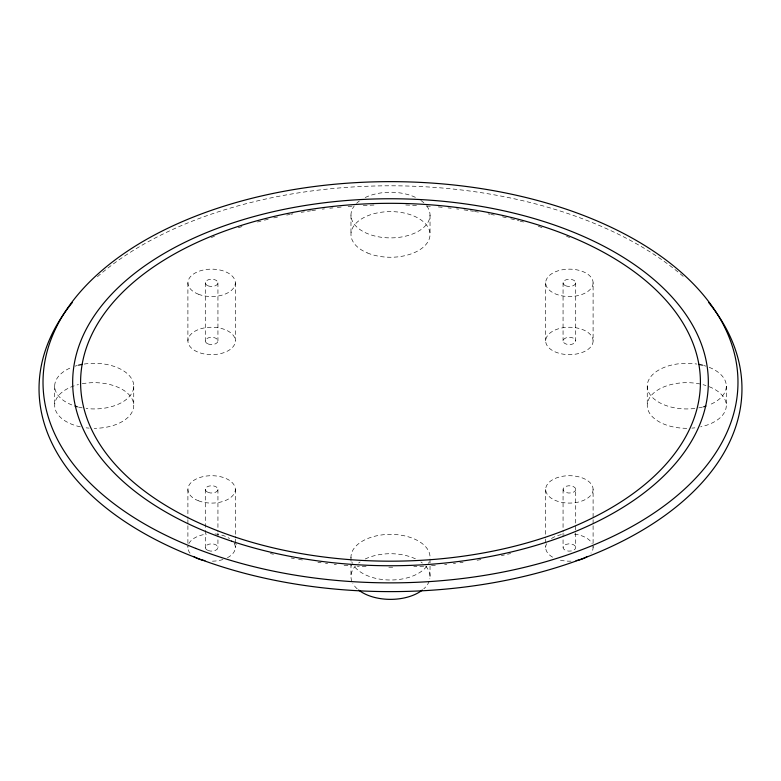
<?xml version="1.0" encoding="UTF-8"?>
<svg xmlns="http://www.w3.org/2000/svg" width="781" height="781" viewBox="0 0 781 781"><rect width="100%" height="100%" fill="white"/><g stroke="black" fill="none" stroke-linecap="round" stroke-linejoin="round"><path stroke-width="0.59" stroke-dasharray="3.9 2.93" d="M211.329 237.551L214.482 236.301M238.244 227.769L242.706 226.353M257.466 222.029L260.932 221.111M264.408 220.193L270.255 218.748M273.789 217.909L278.514 216.815M507.533 554.256L510.628 553.534M501.324 555.633L504.438 554.969M286.705 215.078L289.8 214.463M290.835 214.258L292.895 213.848M301.222 212.344L304.365 211.817M477.074 560.231L482.404 559.342M307.509 211.29L310.672 210.811M311.726 210.645L317.018 209.874M459.863 562.769L463.104 562.33M322.328 209.152L324.457 208.888M453.351 563.57L455.518 563.306M329.797 208.234L333.009 207.892M444.623 564.526L446.81 564.292M337.304 207.424L342.693 206.926M348.082 206.477L354.584 205.999M431.454 565.669L436.95 565.239M423.741 566.196L413.793 566.713M363.263 205.481L375.231 205.003M392.716 567.201L388.284 567.201M405.769 205.003L417.737 205.481M366.104 566.664L357.259 566.196M426.416 205.999L432.918 206.477M344.05 565.239L351.743 565.835M438.307 206.926L443.696 207.424M447.991 207.892L451.203 208.234M334.19 564.292L336.377 564.526M456.543 208.888L458.672 209.152M325.482 563.306L327.649 563.57M463.982 209.874L469.274 210.645M317.896 562.33L321.137 562.769M470.328 210.811L473.491 211.29M474.536 211.466L479.778 212.344M298.596 559.342L303.926 560.231M291.186 557.985L294.369 558.571M488.105 213.848L490.165 214.258M491.2 214.463L494.295 215.078M502.486 216.815L507.211 217.909M270.372 553.534L273.467 554.256M510.745 218.748L518.906 220.808M520.068 221.111L523.534 222.029M538.294 226.353L542.756 227.769M234.446 543.469L236.721 544.191M566.518 236.301L569.671 237.551M726.31 386.126L726.31 405.485M647.254 386.126L647.254 405.485M593.101 282.849A23.713 13.697 0 0 1 557.527 294.701A23.713 13.697 0 0 1 557.527 270.987A23.713 13.697 0 0 1 593.101 282.849L593.101 340.936A23.713 13.697 0 0 1 557.527 352.797A23.713 13.697 0 0 1 557.527 329.084A23.713 13.697 0 0 1 593.101 340.936M593.101 489.404A23.713 13.697 0 0 1 557.527 501.256A23.713 13.697 0 0 1 557.527 477.542A23.713 13.697 0 0 1 593.101 489.404L593.101 518.447M593.101 519.658L593.101 524.5M593.101 525.711L593.101 547.501M575.714 282.849L575.714 340.936A6.326 3.651 0 0 1 566.225 344.099A6.326 3.651 0 0 1 566.225 337.773A6.326 3.651 0 0 1 575.714 340.936M575.714 489.404A6.326 3.651 0 0 1 566.225 492.567A6.326 3.651 0 0 1 566.225 486.241A6.326 3.651 0 0 1 575.714 489.404L575.714 547.501A6.326 3.651 0 0 1 566.225 550.654A6.326 3.651 0 0 1 566.225 544.337A6.326 3.651 0 0 1 575.714 547.501M563.062 282.849L563.062 340.936M563.062 489.404L563.062 531.763M563.062 532.974L563.062 547.501M545.665 282.849L545.665 340.936M545.665 489.404L545.665 537.816M545.665 539.027L545.665 547.501M430.028 215.068L430.028 234.437M430.028 576.544L430.028 557.175A39.528 22.825 0 0 0 388.46 534.389A39.528 22.825 0 0 0 351.186 559.538M350.972 215.068L350.972 234.437M350.972 557.175L350.972 576.544M235.335 282.849L235.335 340.936A23.713 13.697 0 0 1 199.76 352.797A23.713 13.697 0 0 1 199.76 329.084A23.713 13.697 0 0 1 235.335 340.936M235.335 489.404L235.335 537.816M235.335 539.027L235.335 547.501M217.938 282.849L217.938 340.936M217.938 489.404L217.938 531.763M217.938 532.974L217.938 547.501M205.286 282.849L205.286 340.936M205.286 489.404L205.286 547.501M187.899 282.849L187.899 340.936M187.899 489.404L187.899 518.447M187.899 519.658L187.899 524.5M187.899 525.711L187.899 547.501M133.746 386.126L133.746 405.485M54.69 386.126L54.69 405.485M97.41 276.728A351.45 202.904 0 0 1 683.59 276.728M82.23 383.744A39.528 22.825 0 0 1 133.278 401.981A39.528 22.825 0 0 1 94.218 428.31M89.132 428.115A39.528 22.825 0 0 1 86.125 427.822M80.355 426.856A39.528 22.825 0 0 1 54.709 406.061A39.528 22.825 0 0 1 78.52 384.545M84.163 364.053A39.528 22.825 0 0 1 133.736 385.541A39.528 22.825 0 0 1 86.125 408.463M82.23 407.867A39.528 22.825 0 0 1 78.52 407.067M71.823 404.929A39.528 22.825 0 0 1 71.823 367.314M75.044 366.172A39.528 22.825 0 0 1 77.348 365.488M426.777 206.008A39.528 22.825 0 0 1 390.5 237.893A39.528 22.825 0 0 1 354.223 206.008M356.566 203.363A39.528 22.825 0 0 1 359.377 201M365.176 197.544A39.528 22.825 0 0 1 415.824 197.544M420.852 200.444A39.528 22.825 0 0 1 424.434 203.363M709.177 386.683A39.528 22.825 0 0 1 726.008 408.268A39.528 22.825 0 0 1 700.645 426.856M694.875 427.822A39.528 22.825 0 0 1 691.868 428.115M686.782 428.31A39.528 22.825 0 0 1 648.513 399.765A39.528 22.825 0 0 1 705.956 385.531M709.177 367.314A39.528 22.825 0 0 1 709.177 404.929M702.48 407.067A39.528 22.825 0 0 1 698.77 407.867M694.875 408.463A39.528 22.825 0 0 1 647.264 385.541A39.528 22.825 0 0 1 696.837 364.053M703.652 365.488A39.528 22.825 0 0 1 705.956 366.172M429.189 581.22A39.528 22.825 0 0 1 423.771 588.864M357.229 588.864A39.528 22.825 0 0 1 352.836 583.466M351.811 581.22A39.528 22.825 0 0 1 355.326 566.127M358.635 563.033A39.528 22.825 0 0 1 360.148 561.92M365.176 559.02A39.528 22.825 0 0 1 415.824 559.02M420.852 561.92A39.528 22.825 0 0 1 422.365 563.033M425.674 566.127A39.528 22.825 0 0 1 429.814 578.897M429.189 561.851A39.528 22.825 0 0 1 428.554 563.355M426.777 566.245A39.528 22.825 0 0 1 390.5 580A39.528 22.825 0 0 1 354.223 566.245M352.446 563.355A39.528 22.825 0 0 1 351.811 561.851M593.043 546.515A23.713 13.697 0 0 1 590.963 553.182M571.077 561.158A23.713 13.697 0 0 1 558.015 559.518M552.616 557.175A23.713 13.697 0 0 1 546.632 543.635M551.464 538.529A23.713 13.697 0 0 1 564.341 534.116M574.425 534.116A23.713 13.697 0 0 1 592.144 543.635M234.368 543.635A23.713 13.697 0 0 1 227.144 557.849M222.985 559.518A23.713 13.697 0 0 1 209.923 561.158M190.037 553.182A23.713 13.697 0 0 1 187.957 546.515M188.856 543.635A23.713 13.697 0 0 1 206.574 534.116M214.99 533.94A23.713 13.697 0 0 1 229.536 538.529M367.304 252.917A39.528 22.825 0 0 0 429.814 236.789A39.528 22.825 0 0 0 374.372 213.594A39.528 22.825 0 0 0 367.304 252.917M198.325 500.738A23.713 13.697 0 0 0 235.276 490.38A23.713 13.697 0 0 0 201.254 477.084A23.713 13.697 0 0 0 198.325 500.738M208.068 492.42A6.326 3.651 0 0 0 217.928 489.658A6.326 3.651 0 0 0 208.849 486.114A6.326 3.651 0 0 0 208.068 492.42M208.068 550.517A6.326 3.651 0 0 0 217.928 547.754A6.326 3.651 0 0 0 208.849 544.211A6.326 3.651 0 0 0 208.068 550.517M198.325 294.183A23.713 13.697 0 0 0 235.276 283.825A23.713 13.697 0 0 0 201.254 270.529A23.713 13.697 0 0 0 198.325 294.183M208.068 285.866A6.326 3.651 0 0 0 217.928 283.103A6.326 3.651 0 0 0 208.849 279.559A6.326 3.651 0 0 0 208.068 285.866M208.068 343.962A6.326 3.651 0 0 0 217.928 341.199A6.326 3.651 0 0 0 208.849 337.656A6.326 3.651 0 0 0 208.068 343.962M565.844 285.866A6.326 3.651 0 0 0 575.695 283.103A6.326 3.651 0 0 0 566.625 279.559A6.326 3.651 0 0 0 565.844 285.866"/><path stroke-width="1.17" d="M708.787 302.657A351.45 202.904 0 0 1 390.5 591.617A351.45 202.904 0 0 1 72.213 302.657M77.348 406.755A39.528 22.825 0 0 1 75.044 406.081M78.52 365.176A39.528 22.825 0 0 1 82.23 364.376M705.956 406.081A39.528 22.825 0 0 1 703.652 406.755M698.77 364.376A39.528 22.825 0 0 1 702.48 365.176M422.365 590.045A39.528 22.825 0 0 1 358.635 590.045M587.312 556.462A23.713 13.697 0 0 1 576.066 560.631M204.934 560.631A23.713 13.697 0 0 1 193.688 556.462M235.54 537.211A309.92 178.937 0 0 0 700.42 382.251A309.92 178.937 0 0 0 235.54 227.291A309.92 178.937 0 0 0 235.54 537.211M231.586 541.165A317.828 183.496 0 0 0 708.328 382.251A317.828 183.496 0 0 0 231.586 223.337A317.828 183.496 0 0 0 231.586 541.165M195.738 548.389A347.477 200.61 0 0 0 737.088 396.563A347.477 200.61 0 0 0 238.674 201.801A347.477 200.61 0 0 0 195.738 548.389"/></g></svg>
